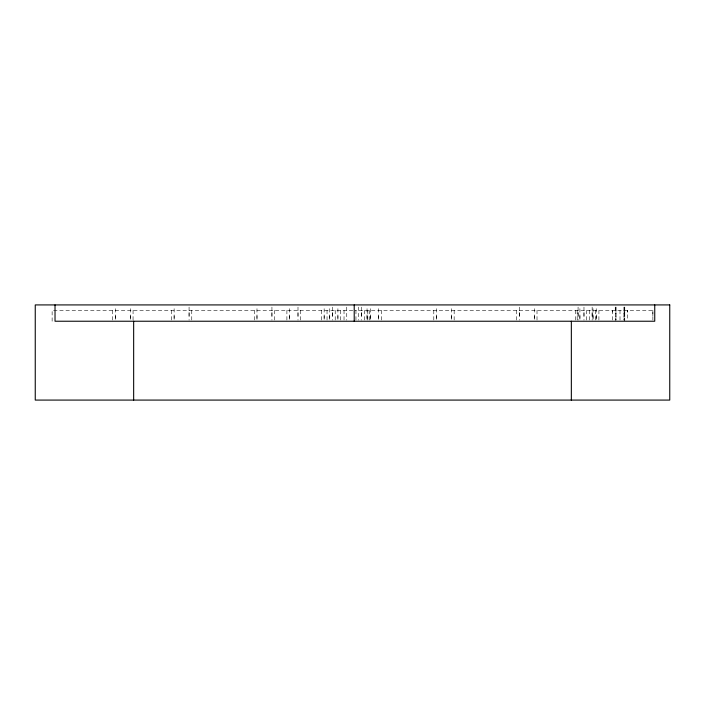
<?xml version="1.0" encoding="UTF-8"?>
<svg xmlns="http://www.w3.org/2000/svg" width="705" height="705" viewBox="0 0 705 705"><rect width="100%" height="100%" fill="white"/><g stroke="black" fill="none" stroke-linecap="round" stroke-linejoin="round"><path stroke-width="0.53" stroke-dasharray="3.52 2.64" d="M115.426 315.796L115.426 320.149L115.426 307.098M130.381 315.796L130.381 320.149L130.381 307.098M174.117 315.796L174.117 320.149L174.117 307.098M189.072 315.796L189.072 310.359M256.981 315.796L256.981 320.149L256.981 307.098M271.936 315.796L271.936 310.359M289.614 315.796L289.614 320.149L289.614 307.098M297.995 315.796L297.995 310.359M324.141 315.796L324.141 320.149L324.141 307.098M329.755 315.796L329.755 320.149L329.755 307.098M332.513 315.796L332.513 310.359M337.915 315.796L337.915 320.149L337.915 307.098M361.7 315.796L361.7 310.359M367.041 315.796L367.041 320.149L367.041 307.098M370.539 315.796L370.539 320.149L370.539 307.098M378.691 315.796L378.691 320.149L378.691 307.098M436.518 315.796L436.518 320.149L436.518 307.098M451.464 315.796L451.464 320.149L451.464 307.098M519.374 315.796L519.374 310.359M534.328 315.796L534.328 320.149L534.328 307.098M578.074 315.796L578.074 310.359M579.907 315.796L579.907 320.149L579.907 307.098M583.978 315.796L583.978 310.359M592.138 315.796L592.138 310.359M593.02 315.796L593.02 320.149L593.02 307.098M596.218 315.796L596.218 320.149L596.218 307.098M612.53 312.174L612.522 310.359L612.53 311.725M615.289 320.334L615.236 318.519M615.289 310.359L615.289 307.644M624.718 318.519L624.718 320.334L624.718 307.098M624.771 313.082L624.718 307.644M627.476 312.174L627.485 310.359L627.476 320.149M652.874 315.796L652.874 310.359L354.95 310.359M627.476 311.725L627.485 310.359M352.773 310.359L52.126 310.359L52.126 321.233L52.972 321.233M652.874 310.359L652.874 321.233M624.771 306.966L624.771 320.334M624.084 310.359L624.084 321.233M623.916 307.098L623.916 320.149M620.003 310.359L620.003 321.233M616.091 307.098L616.091 320.149M615.923 310.359L615.923 321.233M615.236 306.966L615.289 320.149M612.53 310.359L612.53 320.149M598.915 310.359L598.915 321.233M595.707 310.359L595.707 321.233M592.138 307.098L592.138 320.149M589.424 310.359L589.424 321.233M586.683 310.359L586.683 321.233M583.978 307.098L583.978 320.149M578.074 307.098L578.074 320.149M577.183 310.359L577.183 321.233M575.351 310.359L575.351 321.233M537.007 310.359L537.007 321.233M519.374 307.098L519.374 320.149M516.659 310.359L516.659 321.233M454.152 310.359L454.152 321.233M433.795 310.359L433.795 321.233M381.387 310.359L381.387 321.233M369.737 310.359L369.737 321.233M367.816 310.359L367.816 321.233M364.388 310.359L364.388 321.233M361.7 307.098L361.7 320.149M358.669 307.098L358.669 320.149M355.954 310.359L355.954 321.233M346.745 307.098L346.745 320.149M344.031 310.359L344.031 321.233M340.612 310.359L340.612 321.233M335.21 310.359L335.21 321.233M332.513 307.098L332.513 320.149M327.041 310.359L327.041 321.233M321.427 310.359L321.427 321.233M300.683 310.359L300.683 321.233M297.995 307.098L297.995 320.149M286.9 310.359L286.9 321.233M274.615 310.359L274.615 321.233M271.936 307.098L271.936 320.149M254.267 310.359L254.267 321.233M191.76 310.359L191.76 321.233M189.072 307.098L189.072 320.149M171.403 310.359L171.403 321.233M133.06 310.359L133.06 321.233M112.712 310.359L112.712 321.233"/><path stroke-width="1.06" d="M654.742 304.921L654.742 321.233L55.025 321.233L55.025 304.921M571.341 321.233L571.341 400.079M354.218 304.921L354.218 321.233M133.659 321.233L133.659 400.079M669.75 304.921L35.25 304.921L35.25 400.079L669.75 400.079L669.75 304.921"/></g></svg>
